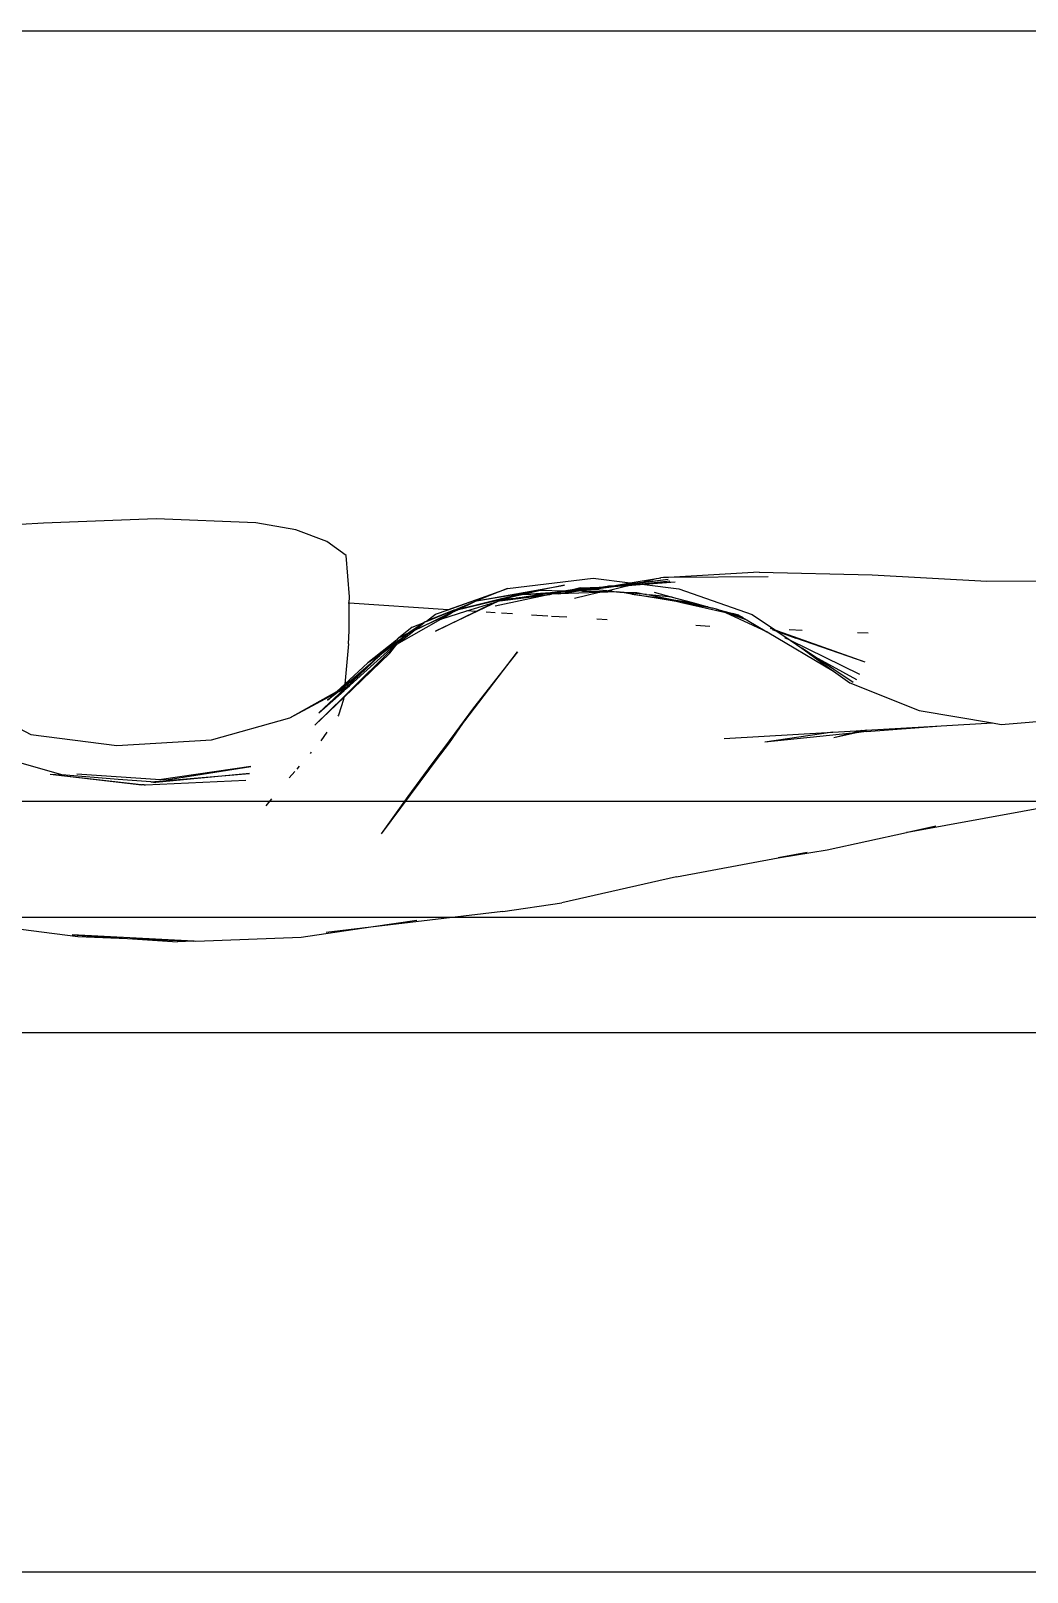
# Model space of a CAD drawing. Header units: millimetres. Extents: x -41292 to 298682, y -22072 to 33155.
# Drawn here: x 30761.2 to 30890.4, y -13759.4 to -13559.4 of the extents above; entities that cross this region are included whole.
import ezdxf

# ---------------------------------------------------------------- set-up
doc = ezdxf.new("R2010")
doc.units = ezdxf.units.MM
doc.layers.add('창호', color=4, linetype='Continuous')
doc.layers.add('틀', color=8, linetype='Continuous')

# ---------------------------------------------------------------- blocks, each defined once
blk = doc.blocks.new('rmfnasesx')
for p, q in [((58226.06, 1889.13), (58218.55, 1888.68)), ((58240.68, 1889.67), (58226.06, 1889.13)), ((58253.62, 1889.19), (58240.68, 1889.67)), ((58258.82, 1888.28), (58253.62, 1889.19)), ((58262.84, 1886.76), (58258.82, 1888.28)), ((58265.35, 1884.94), (58262.84, 1886.76)), ((58265.75, 1879.56), (58265.35, 1884.94)), ((58305.58, 1881.93), (58305.93, 1882.01)), ((58305.93, 1882.01), (58306.08, 1882.02)), ((58306.08, 1882.02), (58306.15, 1882.02)), ((58306.52, 1882.07), (58306.15, 1882.02)), ((58307.15, 1882.08), (58306.52, 1882.07)), ((58318.92, 1882.77), (58307.15, 1882.08)), ((58320.07, 1882.16), (58307.15, 1882.08)), ((58318.92, 1882.77), (58333.59, 1882.41)), ((58333.59, 1882.41), (58348.43, 1881.61)), ((58278.56, 1877.9), (58286.27, 1880.64)), ((58285.07, 1880.16), (58278.56, 1877.9)), ((58282.25, 1879.03), (58293.64, 1881.08)), ((58282.25, 1879.03), (58290.49, 1880.42)), ((58285.07, 1880.16), (58282.25, 1879.03)), ((58286.27, 1880.64), (58285.07, 1880.16)), ((58286.27, 1880.64), (58297.39, 1881.99)), ((58290.49, 1880.42), (58287.61, 1879.81)), ((58287.98, 1879.83), (58290.49, 1880.42)), ((58291.83, 1880.09), (58287.98, 1879.83)), ((58293.64, 1881.08), (58290.49, 1880.42)), ((58290.49, 1880.42), (58293.56, 1880.36)), ((58290.6, 1879.9), (58291.83, 1880.09)), ((58291.83, 1880.09), (58293.56, 1880.36)), ((58293.38, 1880.19), (58291.83, 1880.09)), ((58293.38, 1880.19), (58292.33, 1879.97)), ((58292.88, 1879.97), (58294.89, 1880.24)), ((58298.17, 1880.13), (58292.88, 1879.97)), ((58294.1, 1880.35), (58293.38, 1880.19)), ((58294.89, 1880.24), (58293.38, 1880.19)), ((58293.56, 1880.36), (58294.91, 1880.57)), ((58293.56, 1880.36), (58294.1, 1880.35)), ((58294.85, 1880.5), (58294.1, 1880.35)), ((58294.1, 1880.35), (58294.68, 1880.38)), ((58294.68, 1880.38), (58297.04, 1880.66)), ((58297.44, 1880.64), (58294.68, 1880.38)), ((58294.68, 1880.38), (58295.22, 1880.32)), ((58297.04, 1880.66), (58294.85, 1880.5)), ((58294.91, 1880.57), (58294.85, 1880.5)), ((58295.1, 1880.27), (58294.89, 1880.24)), ((58294.91, 1880.57), (58295.02, 1880.58)), ((58298.17, 1880.13), (58294.95, 1879.35)), ((58295.7, 1880.74), (58295.02, 1880.58)), ((58295.02, 1880.58), (58295.77, 1880.7)), ((58295.22, 1880.32), (58295.1, 1880.27)), ((58295.29, 1880.32), (58295.22, 1880.32)), ((58295.36, 1880.31), (58295.29, 1880.32)), ((58295.39, 1880.32), (58295.36, 1880.31)), ((58295.44, 1880.31), (58295.39, 1880.32)), ((58295.5, 1880.33), (58295.44, 1880.31)), ((58295.53, 1880.34), (58295.5, 1880.33)), ((58295.75, 1880.35), (58295.53, 1880.34)), ((58295.77, 1880.7), (58295.7, 1880.74)), ((58295.85, 1880.36), (58295.75, 1880.35)), ((58298.16, 1880.79), (58295.77, 1880.7)), ((58297.75, 1880.49), (58295.85, 1880.36)), ((58296.66, 1880.47), (58295.85, 1880.36)), ((58295.85, 1880.36), (58296, 1880.3)), ((58296, 1880.3), (58296.05, 1880.31)), ((58296.05, 1880.31), (58298.63, 1880.24)), ((58297.45, 1880.56), (58296.66, 1880.47)), ((58297.04, 1880.66), (58297.92, 1880.72)), ((58297.39, 1881.99), (58302.18, 1881.39)), ((58297.92, 1880.72), (58297.44, 1880.64)), ((58297.45, 1880.56), (58299.36, 1880.82)), ((58297.92, 1880.72), (58297.45, 1880.56)), ((58299.12, 1880.36), (58297.75, 1880.49)), ((58297.92, 1880.72), (58297.95, 1880.72)), ((58299.36, 1880.82), (58297.95, 1880.72)), ((58297.95, 1880.72), (58298.16, 1880.79)), ((58298.62, 1880.83), (58298.16, 1880.79)), ((58298.21, 1880.13), (58298.17, 1880.13)), ((58298.63, 1880.24), (58298.21, 1880.13)), ((58300.39, 1880.22), (58298.21, 1880.13)), ((58298.89, 1880.87), (58298.62, 1880.83)), ((58298.63, 1880.24), (58298.67, 1880.25)), ((58298.67, 1880.25), (58298.71, 1880.25)), ((58299.12, 1880.36), (58298.71, 1880.25)), ((58298.71, 1880.25), (58299.83, 1880.29)), ((58298.98, 1880.88), (58298.89, 1880.87)), ((58299.35, 1880.95), (58298.98, 1880.88)), ((58299.15, 1880.36), (58299.12, 1880.36)), ((58299.15, 1880.36), (58301.73, 1880.99)), ((58299.83, 1880.29), (58299.15, 1880.36)), ((58299.67, 1880.97), (58299.35, 1880.95)), ((58299.39, 1880.83), (58299.36, 1880.82)), ((58302.09, 1881.08), (58299.39, 1880.83)), ((58299.39, 1880.83), (58300.87, 1881.02)), ((58301.73, 1880.99), (58299.39, 1880.83)), ((58299.67, 1880.97), (58302.18, 1881.39)), ((58299.67, 1880.97), (58302.71, 1881.32)), ((58300.87, 1881.02), (58299.67, 1880.97)), ((58299.83, 1880.29), (58300.39, 1880.22)), ((58300.39, 1880.22), (58300.49, 1880.2)), ((58300.49, 1880.2), (58300.52, 1880.2)), ((58300.52, 1880.2), (58300.6, 1880.21)), ((58300.6, 1880.21), (58300.66, 1880.21)), ((58300.66, 1880.21), (58300.71, 1880.21)), ((58300.71, 1880.21), (58300.74, 1880.21)), ((58300.74, 1880.21), (58300.82, 1880.19)), ((58300.82, 1880.19), (58300.86, 1880.19)), ((58300.86, 1880.19), (58300.94, 1880.18)), ((58301.05, 1881.04), (58300.87, 1881.02)), ((58300.94, 1880.18), (58303.05, 1880.15)), ((58302.12, 1879.97), (58300.94, 1880.18)), ((58304.28, 1879.86), (58300.94, 1880.18)), ((58301.34, 1881.06), (58301.05, 1881.04)), ((58301.34, 1881.06), (58302.95, 1881.29)), ((58302.09, 1881.08), (58301.34, 1881.06)), ((58301.73, 1880.99), (58301.85, 1881)), ((58304.02, 1881.16), (58301.85, 1881)), ((58301.85, 1881), (58302.09, 1881.08)), ((58302.22, 1881.11), (58302.09, 1881.08)), ((58302.18, 1881.39), (58305.58, 1881.93)), ((58302.18, 1881.39), (58302.71, 1881.32)), ((58302.34, 1881.12), (58302.22, 1881.11)), ((58302.38, 1881.15), (58302.34, 1881.12)), ((58302.52, 1881.16), (58302.38, 1881.15)), ((58302.52, 1881.16), (58302.95, 1881.29)), ((58302.73, 1881.14), (58302.52, 1881.16)), ((58302.71, 1881.32), (58303.43, 1881.41)), ((58302.71, 1881.32), (58302.95, 1881.29)), ((58303.39, 1881.24), (58302.73, 1881.14)), ((58302.95, 1881.29), (58302.99, 1881.3)), ((58302.99, 1881.3), (58303.02, 1881.28)), ((58303.02, 1881.28), (58303.2, 1881.33)), ((58303.02, 1881.28), (58303.39, 1881.24)), ((58303.05, 1880.15), (58304.28, 1879.86)), ((58303.2, 1881.33), (58307.1, 1881.84)), ((58303.2, 1881.33), (58303.43, 1881.41)), ((58303.39, 1881.24), (58303.7, 1881.2)), ((58303.43, 1881.41), (58303.64, 1881.43)), ((58303.64, 1881.43), (58305.58, 1881.93)), ((58303.64, 1881.43), (58307.1, 1881.84)), ((58307.34, 1881.58), (58303.7, 1881.2)), ((58308.03, 1881.45), (58303.7, 1881.2)), ((58303.7, 1881.2), (58304.02, 1881.16)), ((58308.03, 1881.45), (58304.02, 1881.16)), ((58304.02, 1881.16), (58308.49, 1880.6)), ((58305.27, 1880.18), (58307.63, 1879.54)), ((58308.49, 1880.6), (58318.02, 1877.29)), ((58348.43, 1881.61), (58361.4, 1881.68)), ((58265.74, 1878.73), (58265.6, 1878.74)), ((58265.73, 1875.16), (58265.74, 1878.73)), ((58265.74, 1878.73), (58265.75, 1879.56)), ((58278.56, 1877.9), (58265.74, 1878.73)), ((58285.19, 1879.05), (58276.93, 1875.11)), ((58279.35, 1877.85), (58282.04, 1878.95)), ((58279.63, 1877.87), (58282.04, 1878.95)), ((58287.61, 1879.81), (58279.92, 1877.94)), ((58279.92, 1877.94), (58286.8, 1879.55)), ((58279.92, 1877.94), (58282.04, 1878.95)), ((58281, 1877.74), (58284.55, 1878.85)), ((58282.04, 1878.95), (58282.25, 1879.03)), ((58282.14, 1877.67), (58284.55, 1878.85)), ((58284.55, 1878.85), (58285.19, 1879.05)), ((58291.75, 1879.85), (58284.66, 1878.35)), ((58285.26, 1879.07), (58285.19, 1879.05)), ((58285.26, 1879.07), (58291.06, 1879.77)), ((58285.26, 1879.07), (58287.02, 1879.35)), ((58285.26, 1879.07), (58285.67, 1879.2)), ((58285.67, 1879.2), (58286.8, 1879.55)), ((58287.02, 1879.35), (58285.67, 1879.2)), ((58286.8, 1879.55), (58287.92, 1879.82)), ((58286.8, 1879.55), (58287.61, 1879.81)), ((58287.02, 1879.35), (58287.34, 1879.39)), ((58287.34, 1879.39), (58290.6, 1879.9)), ((58291.06, 1879.77), (58287.34, 1879.39)), ((58287.92, 1879.82), (58287.61, 1879.81)), ((58287.98, 1879.83), (58287.92, 1879.82)), ((58290.6, 1879.9), (58287.98, 1879.83)), ((58292.1, 1879.94), (58290.6, 1879.9)), ((58291.06, 1879.77), (58291.75, 1879.85)), ((58291.88, 1879.88), (58291.75, 1879.85)), ((58292.1, 1879.94), (58291.88, 1879.88)), ((58292.22, 1879.95), (58292.1, 1879.94)), ((58292.33, 1879.97), (58292.22, 1879.95)), ((58292.55, 1879.96), (58292.33, 1879.97)), ((58292.88, 1879.97), (58292.55, 1879.96)), ((58302.4, 1879.93), (58302.12, 1879.97)), ((58308.16, 1878.97), (58302.4, 1879.93)), ((58302.4, 1879.93), (58306.25, 1879.41)), ((58304.28, 1879.86), (58304.31, 1879.85)), ((58304.31, 1879.85), (58304.62, 1879.83)), ((58304.62, 1879.83), (58304.65, 1879.82)), ((58304.65, 1879.82), (58307.83, 1879.18)), ((58306.25, 1879.41), (58304.65, 1879.82)), ((58307.63, 1879.54), (58304.65, 1879.82)), ((58306.25, 1879.41), (58306.51, 1879.35)), ((58308.16, 1878.97), (58306.51, 1879.35)), ((58306.51, 1879.35), (58307.83, 1879.18)), ((58307.63, 1879.54), (58310.24, 1878.83)), ((58307.83, 1879.18), (58308.11, 1879.12)), ((58308.11, 1879.12), (58310.24, 1878.83)), ((58308.11, 1879.12), (58312.25, 1878.28)), ((58308.82, 1878.81), (58308.16, 1878.97)), ((58314.58, 1877.48), (58308.82, 1878.81)), ((58312.86, 1878.11), (58308.82, 1878.81)), ((58312.25, 1878.28), (58308.82, 1878.81)), ((58310.24, 1878.83), (58312.25, 1878.28)), ((58312.25, 1878.28), (58312.86, 1878.11)), ((58313.37, 1877.97), (58312.86, 1878.11)), ((58271.9, 1873.41), (58277.63, 1876.69)), ((58275.43, 1876.25), (58273.46, 1874.91)), ((58273.91, 1875.62), (58275.43, 1876.25)), ((58275.43, 1876.25), (58274, 1875.17)), ((58276.51, 1876.34), (58274.11, 1875.16)), ((58274.32, 1875.32), (58276.51, 1876.34)), ((58274.32, 1875.32), (58275.43, 1876.25)), ((58275.43, 1876.25), (58275.49, 1876.27)), ((58275.49, 1876.27), (58275.58, 1876.36)), ((58275.58, 1876.36), (58275.75, 1876.43)), ((58275.61, 1876.32), (58279.31, 1877.85)), ((58279.31, 1877.85), (58275.75, 1876.43)), ((58275.75, 1876.43), (58276.92, 1877.33)), ((58279.57, 1877.84), (58276.51, 1876.34)), ((58276.51, 1876.34), (58278.99, 1877.5)), ((58276.92, 1877.33), (58278.56, 1877.9)), ((58276.93, 1875.11), (58282.14, 1877.67)), ((58277.63, 1876.69), (58281, 1877.74)), ((58277.63, 1876.69), (58278.99, 1877.5)), ((58278.99, 1877.5), (58279.06, 1877.53)), ((58279.06, 1877.53), (58279.92, 1877.94)), ((58279.06, 1877.53), (58279.57, 1877.84)), ((58279.35, 1877.85), (58279.31, 1877.85)), ((58279.57, 1877.84), (58279.35, 1877.85)), ((58279.63, 1877.87), (58279.57, 1877.84)), ((58279.63, 1877.87), (58279.92, 1877.94)), ((58282.14, 1877.67), (58281, 1877.74)), ((58284.67, 1877.5), (58283.5, 1877.58)), ((58286.93, 1877.36), (58285.48, 1877.45)), ((58291.5, 1877.06), (58289.39, 1877.2)), ((58293.94, 1876.91), (58291.99, 1877.03)), ((58299.17, 1876.57), (58297.85, 1876.65)), ((58317.36, 1876.55), (58313.37, 1877.97)), ((58313.37, 1877.97), (58315.44, 1877.41)), ((58319.91, 1875.04), (58314.58, 1877.48)), ((58315.44, 1877.41), (58316.64, 1876.97)), ((58316.27, 1877.19), (58315.44, 1877.41)), ((58316.27, 1877.19), (58316.32, 1877.16)), ((58316.32, 1877.16), (58316.64, 1876.97)), ((58316.64, 1876.97), (58316.73, 1876.91)), ((58316.73, 1876.91), (58316.76, 1876.9)), ((58316.76, 1876.9), (58317.36, 1876.55)), ((58317.36, 1876.55), (58319.91, 1875.04)), ((58318.02, 1877.29), (58321.01, 1875.25)), ((58265.65, 1873.45), (58265.73, 1875.16)), ((58272.51, 1874.06), (58269.95, 1872.17)), ((58272.96, 1874.47), (58270.45, 1872.65)), ((58272.03, 1874.14), (58271.84, 1873.96)), ((58271.9, 1873.41), (58274.11, 1875.16)), ((58272.12, 1874.19), (58272.03, 1874.14)), ((58273.91, 1875.62), (58272.12, 1874.19)), ((58273.46, 1874.91), (58272.12, 1874.19)), ((58273.29, 1874.76), (58272.12, 1874.19)), ((58272.51, 1874.06), (58272.96, 1874.47)), ((58272.96, 1874.47), (58273.29, 1874.76)), ((58273.29, 1874.76), (58273.75, 1874.99)), ((58273.29, 1874.76), (58273.46, 1874.91)), ((58273.46, 1874.91), (58273.8, 1875.07)), ((58273.8, 1875.07), (58273.75, 1874.99)), ((58273.8, 1875.07), (58273.95, 1875.14)), ((58273.95, 1875.14), (58273.98, 1875.15)), ((58273.98, 1875.15), (58274, 1875.17)), ((58274.32, 1875.32), (58274.11, 1875.16)), ((58312.53, 1875.74), (58310.69, 1875.84)), ((58319.93, 1875.03), (58319.91, 1875.04)), ((58319.93, 1875.03), (58328.56, 1869.94)), ((58320.34, 1875.51), (58320.44, 1875.45)), ((58321.01, 1875.25), (58320.44, 1875.45)), ((58320.61, 1875.33), (58321.21, 1875.11)), ((58321.04, 1875.23), (58321.01, 1875.25)), ((58321.32, 1875.13), (58321.04, 1875.23)), ((58321.04, 1875.23), (58321.21, 1875.11)), ((58321.21, 1875.11), (58323.68, 1874.21)), ((58321.21, 1875.11), (58322.95, 1873.93)), ((58332.68, 1871.07), (58321.32, 1875.13)), ((58321.32, 1875.13), (58323.68, 1874.21)), ((58322.18, 1874.3), (58322.95, 1873.93)), ((58324.48, 1875.2), (58322.8, 1875.27)), ((58332.68, 1871.07), (58323.68, 1874.21)), ((58333.07, 1874.84), (58331.67, 1874.9)), ((58265.01, 1866.6), (58271.9, 1873.41)), ((58270.99, 1872.26), (58265.01, 1866.49)), ((58265.65, 1873.45), (58265.17, 1868.24)), ((58265.87, 1868.1), (58271.14, 1872.87)), ((58271.84, 1873.96), (58268.16, 1871)), ((58270.45, 1872.65), (58268.16, 1871)), ((58269.9, 1872.14), (58269.69, 1871.94)), ((58269.95, 1872.17), (58269.9, 1872.14)), ((58270.45, 1872.65), (58269.95, 1872.17)), ((58271.84, 1873.96), (58270.45, 1872.65)), ((58270.99, 1872.26), (58271.9, 1873.41)), ((58271.14, 1872.87), (58271.35, 1873.03)), ((58271.35, 1873.03), (58271.9, 1873.41)), ((58280.04, 1862.58), (58287.54, 1872.41)), ((58287.54, 1872.41), (58281.85, 1865.17)), ((58322.95, 1873.93), (58331.91, 1869.55)), ((58322.95, 1873.93), (58324.44, 1872.91)), ((58324.44, 1872.91), (58325.39, 1872.2)), ((58326.07, 1871.82), (58324.44, 1872.91)), ((58325.39, 1872.2), (58325.46, 1872.15)), ((58325.46, 1872.15), (58325.56, 1872.1)), ((58325.56, 1872.1), (58328.56, 1869.94)), ((58269.69, 1871.94), (58265.14, 1867.91)), ((58265.15, 1868.07), (58269.69, 1871.94)), ((58268.16, 1871), (58265.17, 1868.24)), ((58269.69, 1871.94), (58265.28, 1867.78)), ((58269.69, 1871.94), (58268.16, 1871)), ((58326.07, 1871.82), (58331.53, 1868.83)), ((58331.09, 1868.45), (58326.07, 1871.82)), ((58265.17, 1868.24), (58264.14, 1867.29)), ((58264.42, 1867.45), (58265.15, 1868.07)), ((58265.09, 1867.45), (58265.76, 1868.04)), ((58265.15, 1868.07), (58265.14, 1867.91)), ((58265.17, 1868.24), (58265.15, 1868.07)), ((58265.28, 1867.78), (58265.76, 1868.04)), ((58265.76, 1868.04), (58265.87, 1868.1)), ((58328.56, 1869.94), (58330.68, 1868.42)), ((58330.68, 1868.42), (58339.68, 1864.81)), ((58258.03, 1863.88), (58264.14, 1867.29)), ((58258.03, 1863.88), (58263.83, 1867)), ((58261.28, 1862.91), (58265.01, 1866.6)), ((58265.01, 1866.49), (58261.28, 1862.91)), ((58265.11, 1867.63), (58261.8, 1864.51)), ((58261.8, 1864.51), (58265.09, 1867.41)), ((58264.38, 1867.3), (58262.91, 1866.16)), ((58262.91, 1866.16), (58264.02, 1867.11)), ((58263.83, 1867), (58262.91, 1866.16)), ((58264.14, 1867.29), (58263.83, 1867)), ((58263.83, 1867), (58264.02, 1867.11)), ((58264.02, 1867.11), (58264.42, 1867.45)), ((58264.02, 1867.11), (58264.38, 1867.3)), ((58264.14, 1867.29), (58264.42, 1867.45)), ((58264.98, 1866.23), (58264.34, 1864.2)), ((58264.94, 1867.74), (58264.38, 1867.3)), ((58264.38, 1867.3), (58265.12, 1867.7)), ((58264.42, 1867.45), (58264.94, 1867.74)), ((58265.14, 1867.91), (58264.94, 1867.74)), ((58265.01, 1866.49), (58264.98, 1866.23)), ((58265.01, 1866.6), (58265.01, 1866.49)), ((58265.11, 1867.63), (58265.09, 1867.45)), ((58265.09, 1867.45), (58265.09, 1867.41)), ((58265.28, 1867.78), (58265.11, 1867.63)), ((58265.12, 1867.7), (58265.11, 1867.63)), ((58265.14, 1867.91), (58265.12, 1867.7)), ((58265.12, 1867.7), (58265.28, 1867.78)), ((58217.65, 1865.3), (58224.43, 1861.71)), ((58264.34, 1864.2), (58264.26, 1864.09)), ((58281.85, 1865.17), (58276.86, 1858.4)), ((58281.85, 1865.17), (58280.04, 1862.58)), ((58339.68, 1864.81), (58349.17, 1863.2)), ((58247.85, 1861.01), (58258.03, 1863.88)), ((58262.82, 1862.01), (58262.04, 1860.88)), ((58276.86, 1858.4), (58280.04, 1862.58)), ((58280.04, 1862.58), (58278.68, 1860.62)), ((58328.45, 1862), (58332.21, 1862.22)), ((58332.21, 1862.22), (58330.97, 1861.89)), ((58332.78, 1862.25), (58331.48, 1861.94)), ((58332.85, 1862.08), (58331.48, 1861.94)), ((58332.21, 1862.22), (58332.78, 1862.25)), ((58332.78, 1862.25), (58342.54, 1862.82)), ((58332.85, 1862.08), (58342.54, 1862.82)), ((58342.54, 1862.82), (58349.17, 1863.2)), ((58349.17, 1863.2), (58350.31, 1863.01)), ((58350.31, 1863.01), (58361.45, 1863.91)), ((58224.43, 1861.71), (58235.58, 1860.29)), ((58235.58, 1860.29), (58247.85, 1861.01)), ((58269.93, 1848.8), (58278.68, 1860.62)), ((58278.68, 1860.62), (58273.37, 1853.67)), ((58314.35, 1861.18), (58328.45, 1862)), ((58328.45, 1862), (58319.66, 1860.73)), ((58330.97, 1861.89), (58319.66, 1860.73)), ((58331.48, 1861.94), (58328.59, 1861.26)), ((58330.97, 1861.89), (58328.59, 1861.26)), ((58331.48, 1861.94), (58330.97, 1861.89)), ((58228.43, 1856.45), (58222.26, 1858.26)), ((58260.8, 1859.43), (58260.64, 1859.24)), ((58276.48, 1857.9), (58276.86, 1858.4)), ((58226.91, 1856.54), (58238.83, 1855.17)), ((58226.91, 1856.54), (58228.43, 1856.45)), ((58226.91, 1856.54), (58239.11, 1855.18)), ((58235.76, 1855.88), (58228.43, 1856.45)), ((58241.24, 1855.83), (58230.38, 1856.55)), ((58239.99, 1855.56), (58252.79, 1856.65)), ((58252.79, 1856.65), (58240.64, 1855.49)), ((58252.98, 1857.57), (58241.39, 1855.85)), ((58241.98, 1855.82), (58252.98, 1857.57)), ((58258.66, 1856.9), (58257.95, 1856.07)), ((58259.24, 1857.59), (58258.92, 1857.21)), ((58273.37, 1853.67), (58276.48, 1857.9)), ((58239.99, 1855.56), (58235.76, 1855.88)), ((58239.11, 1855.18), (58238.83, 1855.17)), ((58239.11, 1855.18), (58239.3, 1855.16)), ((58239.3, 1855.16), (58252.32, 1855.79)), ((58239.99, 1855.56), (58240.64, 1855.49)), ((58241.39, 1855.85), (58241.24, 1855.83)), ((58241.98, 1855.82), (58241.39, 1855.85)), ((58255.64, 1853.35), (58254.89, 1852.47)), ((58269.93, 1848.8), (58273.37, 1853.67)), ((58362.06, 1853.37), (58338.16, 1848.99)), ((58327.74, 1846.72), (58338.04, 1848.97)), ((58338.16, 1848.99), (58338.04, 1848.97)), ((58341.85, 1849.79), (58338.16, 1848.99)), ((58321.37, 1845.7), (58327.74, 1846.72)), ((58325.14, 1846.41), (58321.37, 1845.7)), ((58308.2, 1843.22), (58321.37, 1845.7)), ((58308.2, 1843.22), (58293.29, 1839.88)), ((58285.65, 1838.75), (58268.54, 1836.7)), ((58285.65, 1838.75), (58293.29, 1839.88)), ((58218.1, 1837.09), (58230.53, 1835.48)), ((58268.54, 1836.7), (58259.51, 1835.35)), ((58268.54, 1836.7), (58262.73, 1836.01)), ((58274.48, 1837.59), (58268.54, 1836.7)), ((58229.79, 1835.69), (58236.96, 1835.22)), ((58245.58, 1834.87), (58229.79, 1835.69)), ((58230.53, 1835.48), (58236.96, 1835.22)), ((58236.96, 1835.22), (58243.47, 1834.79)), ((58236.96, 1835.22), (58245.58, 1834.87)), ((58245.58, 1834.87), (58243.47, 1834.79)), ((58245.61, 1834.87), (58245.58, 1834.87)), ((58245.82, 1834.86), (58245.61, 1834.87)), ((58259.51, 1835.35), (58245.82, 1834.86)), ((61397.95, 1753.01), (57147.95, 1753.01))]:
    blk.add_line(p, q)

msp = doc.modelspace()

# ---------------------------------------------------------------- linework, layer by layer
at = {"layer": '창호'}
for p, q in [((31504.67, -13659.42), (29224.67, -13659.42)), ((31504.67, -13689.42), (29224.67, -13689.42))]:
    msp.add_line(p, q, dxfattribs=at)
at = {"layer": '틀'}
for p, q in [((29134.67, -13559.42), (33934.67, -13559.42)), ((29224.67, -13674.42), (31504.67, -13674.42)), ((33934.67, -13759.42), (29134.67, -13759.42))]:
    msp.add_line(p, q, dxfattribs=at)

# ---------------------------------------------------------------- block references
msp.add_blockref('rmfnasesx', (-27463.27, -15512.43))

doc.saveas('drawing.dxf')
